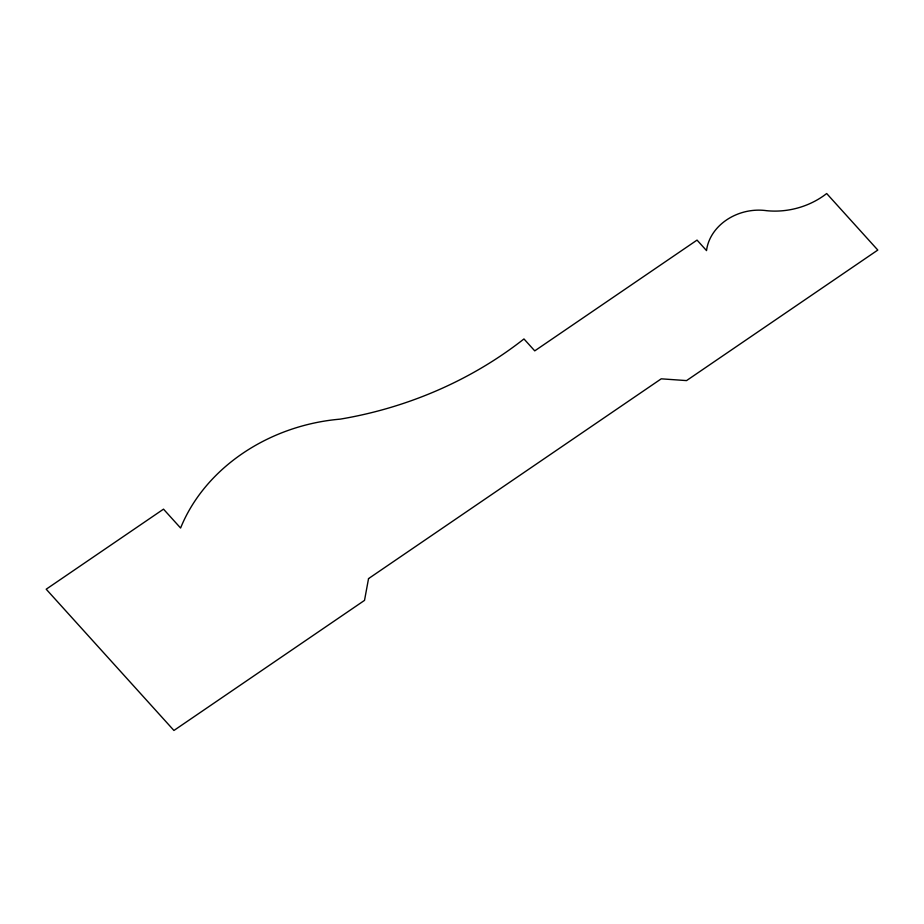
<?xml version="1.0" encoding="UTF-8"?>
<svg xmlns="http://www.w3.org/2000/svg" width="924" height="924" viewBox="0 0 924 924"><rect width="100%" height="100%" fill="white"/><g stroke="black" fill="none" stroke-linecap="round" stroke-linejoin="round"><path stroke-width="1.39" d="M368.537 578.609L364.518 600.381L173.931 730.468L46.2 589.212L163.513 509.147L180.596 528.031A174.74 146.385 -12.8 0 1 340.113 419.149A350.901 293.959 -12.8 0 0 523.966 338.946L534.742 350.866L697.043 240.101L706.525 250.589A49.168 41.199 -12.8 0 1 766.666 210.695A72.315 60.58 -12.8 0 0 826.68 193.532L877.8 250.058L686.544 380.596L661.238 378.828L368.537 578.609"/></g></svg>
